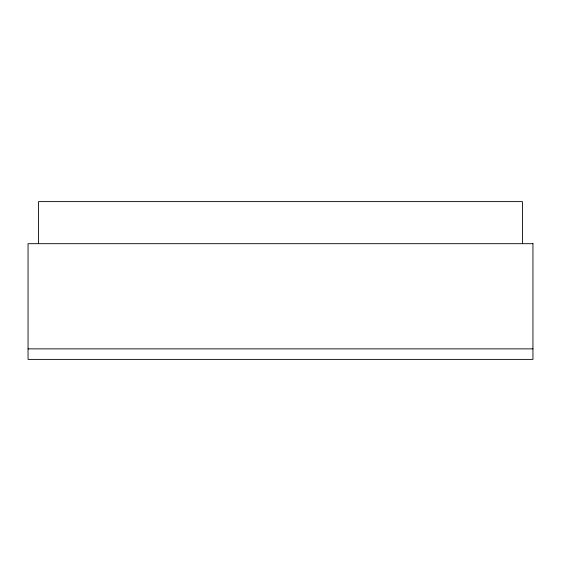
<?xml version="1.0" encoding="UTF-8"?>
<svg xmlns="http://www.w3.org/2000/svg" width="561" height="561" viewBox="0 0 561 561"><rect width="100%" height="100%" fill="white"/><g stroke="black" fill="none" stroke-linecap="round" stroke-linejoin="round"><path stroke-width="0.84" d="M28.05 348.872L532.95 348.872M522.431 243.684L522.431 201.609L38.569 201.609L38.569 243.684M532.95 243.684L28.05 243.684L28.05 359.391L532.95 359.391L532.95 243.684"/></g></svg>
